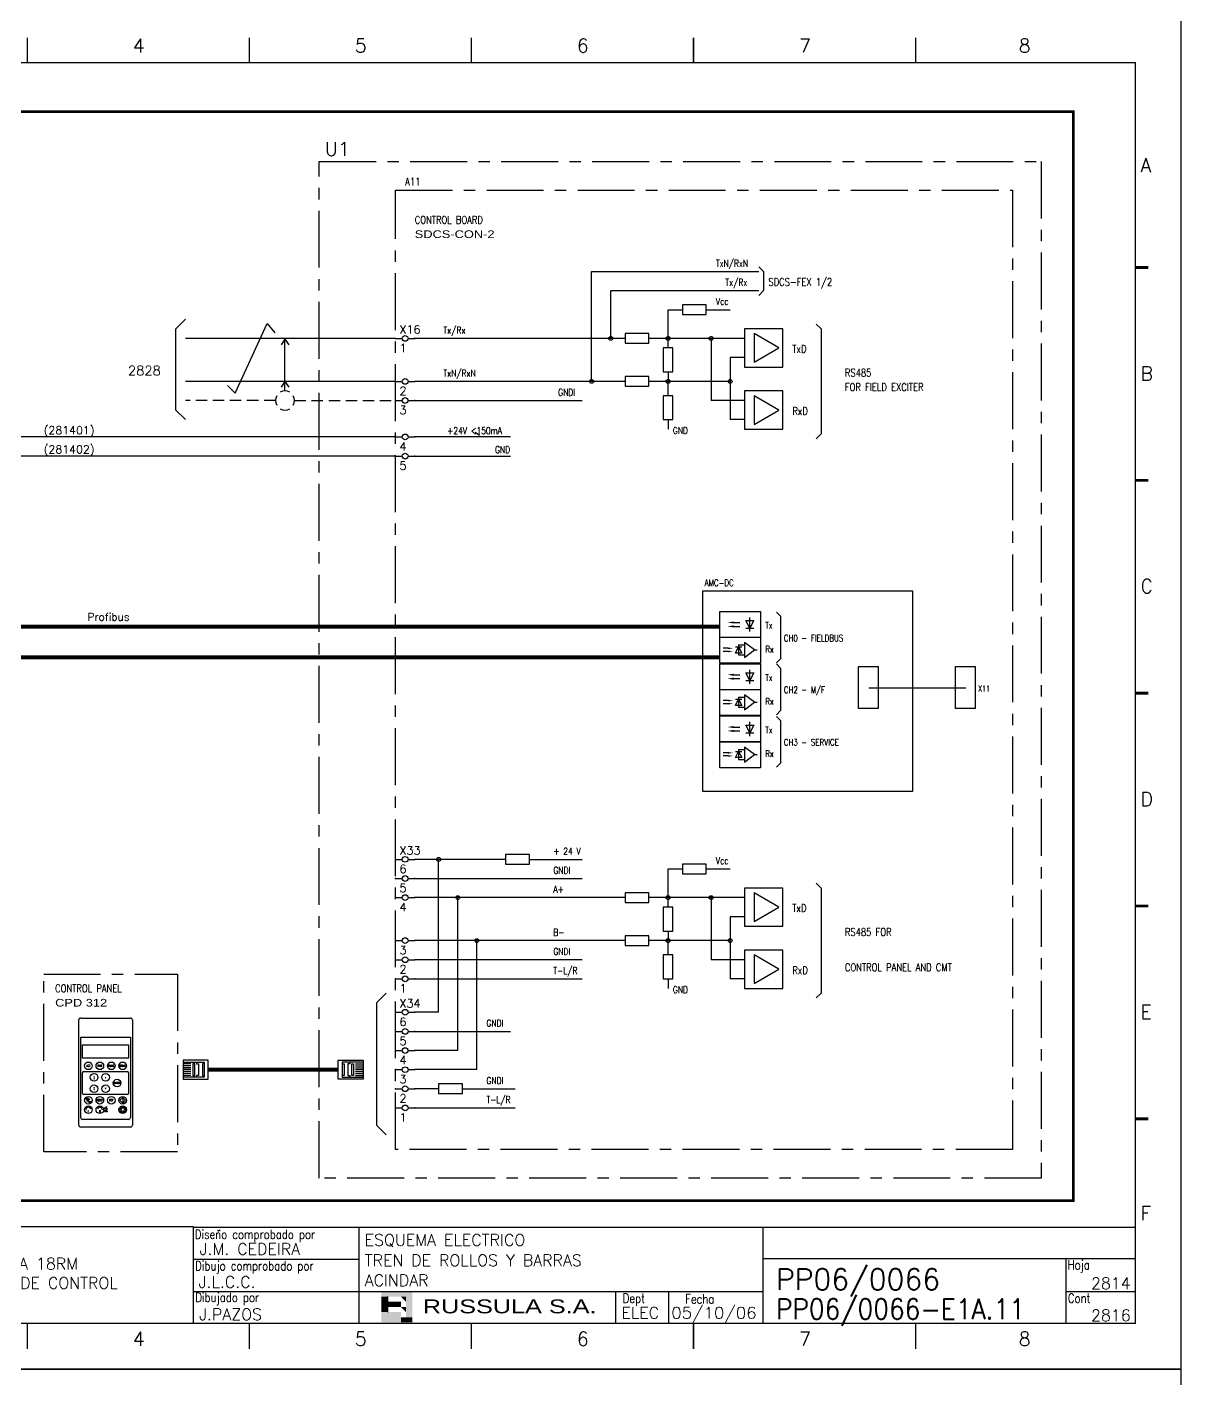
# Model space of a CAD drawing. Extents: x -4 to 416, y -4762 to 287.
# Drawn here: x 162.8 to 416.3, y -2091.4 to -1794.4 of the extents above; entities that cross this region are included whole.
import ezdxf
from ezdxf.enums import TextEntityAlignment as Align

# ---------------------------------------------------------------- set-up
doc = ezdxf.new("R2010")
doc.units = 0
doc.header["$LTSCALE"] = 10
doc.header["$MEASUREMENT"] = 0
for name, pattern in [('CENTER', [2, 1.25, -0.25, 0.25, -0.25]), ('DASHDOT', [1, 0.5, -0.25, 0, -0.25]), ('HIDDEN', [0.375, 0.25, -0.125])]:
    doc.linetypes.add(name, pattern=pattern)
doc.layers.get('0').update_dxf_attribs({"linetype": 'CONTINUOUS'})
for name, color, linetype in [('1', 7, 'CONTINUOUS'), ('10', 5, 'CONTINUOUS'), ('102', 7, 'CONTINUOUS'), ('2', 7, 'CONTINUOUS'), ('25', 3, 'CONTINUOUS'), ('25PK', 4, 'CENTER'), ('35', 2, 'CONTINUOUS'), ('8', 1, 'CONTINUOUS'), ('9', 6, 'CONTINUOUS'), ('DIBUJO', 7, 'CONTINUOUS'), ('NODE', 7, 'CONTINUOUS')]:
    doc.layers.add(name, color=color, linetype=linetype)
doc.styles.add('ABBSTYLE', font='ROMANS.SHX', dxfattribs={"width": 0.8})
doc.styles.add('HELV', font='HELVBLD.SHX', dxfattribs={"width": 1.2})
doc.styles.add('HELVETICA', font='HELV.SHX')
doc.styles.add('LABEL', font='SIMPLEX', dxfattribs={"width": 0.8, "height": 4})
doc.styles.add('ROMANS', font='romans')
doc.styles.get("Standard").update_dxf_attribs({"font": 'simplex'})

# ---------------------------------------------------------------- blocks, each defined once
blk = doc.blocks.new('ACAD0257')
at = {"layer": '2'}
for p, q in [((215, 132), (215, 159.5)), ((215.5, 160), (228.5, 160)), ((229, 159.5), (229, 132)), ((215.5, 155), (228.5, 155)), ((215.5, 134), (215.5, 155)), ((216, 153), (228, 153)), ((216, 149.5), (216, 153)), ((228, 153), (228, 149.5)), ((228.5, 155), (228.5, 134)), ((228, 149.5), (216, 149.5)), ((216, 140.3), (216, 145.7)), ((216.3, 146), (227.7, 146)), ((228, 145.7), (228, 140.3)), ((227.7, 140), (216.3, 140)), ((217.8481351728414, 138.7939270103938), (216.9934306319097, 138.1294219295075)), ((226.5, 139.25), (225.75, 138.5)), ((225.75, 138.5), (226.5, 137.75)), ((227.25, 138.5), (226.5, 139.25)), ((226.5, 139), (226.5, 138)), ((226.5, 137.75), (227.25, 138.5)), ((225.8796362901317, 136.4071345249903), (226.5, 135.25)), ((227.1142087806116, 136.4071345249903), (225.8796362901317, 136.4071345249903)), ((226.5, 135.25), (227.1142087806116, 136.4071345249903)), ((228.5, 131.5), (215.5, 131.5)), ((228, 133.5), (216, 133.5))]:
    blk.add_line(p, q, dxfattribs=at)
for centre, radius in [((217.5, 147.5), 1), ((219, 144.5), 1), ((220.5, 147.5), 1), ((222, 144.5), 1), ((223.5, 147.5), 1), ((226.5, 147.5), 1), ((219, 141.5), 1), ((222, 141.5), 1), ((225, 143), 1), ((217.5, 138.5), 1), ((220.5, 138.5), 1), ((223.5, 138.5), 1), ((226.5, 138.5), 1), ((217.5, 136), 1), ((220.5, 136), 1), ((226.5, 136), 1), ((226.5, 136), 0.75)]:
    blk.add_circle(centre, radius, dxfattribs=at)
for centre, radius, start, end in [((215.5, 159.5), 0.5, 90, 180), ((228.5, 159.5), 0.5, 0, 90), ((216.3, 145.7), 0.3, 90, 180), ((227.7, 145.7), 0.3, 0, 90), ((216.3, 140.3), 0.3, 180, 270), ((227.7, 140.3), 0.3, 270, 0), ((217.5, 136), 0.6637186160513493, 25.19740898008553, 188.5605633170787), ((220.5, 136), 0.6637186160513493, 351.4394366829213, 154.8025910199183), ((215.5, 132), 0.5, 180, 270), ((216, 134), 0.5, 180, 270), ((228, 134), 0.5, 270, 0), ((228.5, 132), 0.5, 270, 0)]:
    blk.add_arc(centre, radius, start, end, dxfattribs=at)
for points in [[(218.75, 144.5), (219.25, 144.5), (219, 145)], [(218.75, 144), (219.25, 144), (219, 144.5)], [(218.75, 142), (219.25, 142), (219, 141.5)], [(218.75, 141.5), (219.25, 141.5), (219, 141)], [(221.75, 144.25), (222.25, 144.25), (222, 144.75)], [(221.75, 141.75), (222.25, 141.75), (222, 141.25)], [(218.09995874996, 136.2829321967632), (217.7477515216906, 136.4922686849768), (217.8674194223316, 136.6798568098615), (217.8687793788416, 136.6798568098615)], [(219.90004125004, 136.2829321967632), (220.2522484783094, 136.4922686849768), (220.1325805776684, 136.6798568098615), (220.1312206211584, 136.6798568098615)]]:
    blk.add_solid(points, dxfattribs=at)
at = {"layer": '2', "style": 'ROMANS', "width": 0.8}
for s, p in [('ACT', (217.5, 147.5)), ('PAR', (220.5, 147.5)), ('FUNC', (223.5, 147.5)), ('DRIVE', (226.5, 147.5)), ('ENTER', (225, 143)), ('RESET', (220.5, 138.5)), ('REF', (223.5, 138.5))]:
    blk.add_text(s, height=0.5, dxfattribs=at).set_placement(p, align=Align.MIDDLE)
for s, height, p in [('LOC', 0.3200000000000001, (216.8072958660545, 138.7277477816382)), ('REM', 0.3200000000000001, (217.3727561871242, 137.9260033188665)), ('I', 0.5, (217.4004331881744, 135.3764735608475)), ('0', 0.5, (220.3308449754872, 135.3629128811035)), ('AC', 0.5, (221.7417849646071, 136.2715211537371)), ('DC', 0.5, (221.7553514407412, 135.4849644769771))]:
    blk.add_text(s, height=height, dxfattribs=at).set_placement(p)
blk = doc.blocks.new('NOD', base_point=(237.5, 170))
at = {"layer": 'NODE'}
blk.add_point((237.5, 170), dxfattribs=at)
blk = doc.blocks.new('$$PLL21C')
for p, q in [((-2.5, 0), (-0.75, 0)), ((0.75, 0), (2.5, 0))]:
    blk.add_line(p, q)
at = {"layer": '2'}
blk.add_circle((0, 0), 0.75, dxfattribs=at)
for p in [(-2.5, 0), (2.5, 0)]:
    blk.add_blockref('NOD', p, dxfattribs=at)
at = {"layer": '8'}
blk.add_attdef('*A', (-1.5, -3.574999999999989), '', height=2.15, dxfattribs=at)
at = {"layer": '9'}
blk.add_attdef('ID', (-1.5, 1.25), '', height=2.15, dxfattribs=at)
blk = doc.blocks.new('AMP')
at = {"layer": '35'}
for p, q in [((0, 5), (0, -5)), ((10, 5), (0, 5)), ((10, -5), (10, 5)), ((0, -5), (10, -5))]:
    blk.add_line(p, q, dxfattribs=at)
blk.add_lwpolyline([(7.5, -3.75), (7.5, 3.75), (1.00480947161671, 0)], close=True, dxfattribs=at)
blk = doc.blocks.new('$030107')
at = {"layer": '102'}
for centre, start, end in [((0, 0), 150.0000000000002, 209.9999999999999), ((0, 0), 60.00000000000018, 119.9999999999999), ((0, 0), 330.0000000000002, 29.99999999999989), ((0, -2.842170943040401e-14), 240.0000000000001, 299.9999999999998)]:
    blk.add_arc(centre, 2.500000000000008, start, end, dxfattribs=at)
blk = doc.blocks.new('newcajec')
at = {"layer": '1'}
for p, q in [((179.4, 20.84999999999999), (0.1303441721052074, 20.84999999999999)), ((7, 20.84999999999999), (7, 0)), ((71, 20.84999999999999), (71, 0)), ((84, 20.84999999999999), (84, 0.08964143426294768)), ((99, 20.84999999999999), (99, 0)), ((215.2, 20.79999999999999), (215.2, 0)), ((184.6434108527132, 20.17582254554676), (184.806079472624, 20.01315011347727)), ((184.806079472624, 20.01315011347727), (185.1814685954953, 20.25090212957883)), ((10.6, 16.64), (0, 16.64)), ((10.6, 16.64), (99.00000000000001, 16.64)), ((10.6, 12.48), (0, 12.48)), ((10.6, 12.48), (99.00000000000001, 12.48)), ((179.4, 13.86666666), (215.2, 13.86666666)), ((368, 14.06084184883153), (368, 0)), ((10.6, 8.32), (0, 8.32)), ((10.6, 8.32), (99.00000000000001, 8.32)), ((179.4, 6.93333333), (267.6330803594942, 6.93333333)), ((267.6330803594942, 6.93333333), (302.5, 6.93333333)), ((270.6330803594942, 6.908826233307309), (270.6330803594942, 0)), ((282.0665401797471, 6.93333333), (282.0665401797471, 0)), ((368, 6.93333333), (383, 6.93333333)), ((10.6, 4.16), (0, 4.16)), ((10.6, 4.16), (99.00000000000001, 4.16))]:
    blk.add_line(p, q, dxfattribs=at)
for points in [[(47.50000000000003, 272.5, 0.3, 0.3, 0), (47.50000000000003, 277.9125820568927, 0.3, 0.3, 0)], [(95.50000000000003, 272.5, 0.3, 0.3, 0), (95.50000000000003, 277.9125820568927, 0.3, 0.3, 0)], [(143.5000000000001, 272.5, 0.3, 0.3, 0), (143.5000000000001, 277.9125820568927, 0.3, 0.3, 0)], [(191.5000000000001, 272.5, 0.3, 0.3, 0), (191.5000000000001, 277.9125820568927, 0.3, 0.3, 0)], [(239.5000000000001, 272.5, 0.3, 0.3, 0), (239.5000000000001, 277.9125820568927, 0.3, 0.3, 0)], [(287.5000000000001, 272.5, 0.3, 0.3, 0), (287.5000000000001, 277.9125820568927, 0.3, 0.3, 0)], [(335.5000000000001, 272.5, 0.3, 0.3, 0), (335.5000000000001, 277.9125820568927, 0.3, 0.3, 0)], [(-2.989059080962793, 228.2254404700672, 0.6, 0.6, 0), (-0.1817779831361044, 228.2254404700672, 0.6, 0.6, 0)], [(383.0109409190372, 228.2254404700672, 0.6, 0.6, 0), (385.8182220168639, 228.2254404700672, 0.6, 0.6, 0)], [(-2.989059080962793, 182.2254404700672, 0.6, 0.6, 0), (-0.1817779831361044, 182.2254404700672, 0.6, 0.6, 0)], [(383.0109409190372, 182.2254404700672, 0.6, 0.6, 0), (385.8182220168639, 182.2254404700672, 0.6, 0.6, 0)], [(-2.989059080962793, 136.2254404700672, 0.6, 0.6, 0), (-0.1817779831361044, 136.2254404700672, 0.6, 0.6, 0)], [(383.0109409190372, 136.2254404700672, 0.6, 0.6, 0), (385.8182220168639, 136.2254404700672, 0.6, 0.6, 0)], [(-2.989059080962793, 90.2254404700672, 0.6, 0.6, 0), (-0.1817779831361044, 90.2254404700672, 0.6, 0.6, 0)], [(383.0109409190372, 90.2254404700672, 0.6, 0.6, 0), (385.8182220168639, 90.2254404700672, 0.6, 0.6, 0)], [(-2.989059080962793, 44.22544047006719, 0.6, 0.6, 0), (-0.1817779831361044, 44.22544047006719, 0.6, 0.6, 0)], [(383.0109409190372, 44.22544047006719, 0.6, 0.6, 0), (385.8182220168639, 44.22544047006719, 0.6, 0.6, 0)], [(383, 20.79999999999999, 0.3, 0.3, 0), (179.4, 20.79999999999999, 0.3, 0.3, 0), (179.4, 0, 0.3, 0.3, 0)], [(302.5, 20.79999999999999, 0.3, 0.3, 0), (302.5, 0, 0.3, 0.3, 0)], [(302.5, 14, 0.3, 0.3, 0), (383, 14, 0.3, 0.3, 0)], [(47.50000000000004, -5.50000000000002, 0.3, 0.3, 0), (47.50000000000004, -0.08741794310727435, 0.3, 0.3, 0)], [(95.50000000000003, -5.50000000000002, 0.3, 0.3, 0), (95.50000000000003, -0.08741794310727435, 0.3, 0.3, 0)], [(143.5000000000001, -5.50000000000002, 0.3, 0.3, 0), (143.5000000000001, -0.08741794310727435, 0.3, 0.3, 0)], [(191.5000000000001, -5.50000000000002, 0.3, 0.3, 0), (191.5000000000001, -0.08741794310727435, 0.3, 0.3, 0)], [(239.5000000000001, -5.50000000000002, 0.3, 0.3, 0), (239.5000000000001, -0.08741794310727435, 0.3, 0.3, 0)], [(287.5000000000001, -5.50000000000002, 0.3, 0.3, 0), (287.5000000000001, -0.08741794310727435, 0.3, 0.3, 0)], [(335.5000000000001, -5.50000000000002, 0.3, 0.3, 0), (335.5000000000001, -0.08741794310727435, 0.3, 0.3, 0)]]:
    blk.add_lwpolyline(points, format="xyseb", dxfattribs=at)
at = {"layer": '1', "const_width": 0.3}
blk.add_lwpolyline([(0, 0), (0, 272.5), (383, 272.5), (383, 0)], close=True, dxfattribs=at)
at = {"layer": '2', "color": 14}
for p, q in [((221.418090625, 4.694274193107214), (221.418090625, 5.808488255607214)), ((221.418090625, 2.465846068107213), (221.418090625, 3.580060130607212))]:
    blk.add_line(p, q, dxfattribs=at)
for points in [[(220.05064609375, 5.808488255607214), (220.05064609375, 6.922702318107211), (226.73593046875, 5.808488255607214), (226.73593046875, 6.922702318107211)], [(221.418090625, 2.465846068107213), (220.05064609375, 2.465846068107213), (221.418090625, 5.808488255607214), (220.05064609375, 5.808488255607214)], [(221.418090625, 4.694274193107214), (224.254271875, 4.694274193107214), (221.418090625, 3.580060130607212), (224.254271875, 3.580060130607212)], [(224.254271875, 5.808488255607214), (225.3684859375, 5.808488255607214), (225.3684859375, 4.694274193107214)], [(224.254271875, 3.580060130607212), (225.3684859375, 3.580060130607212), (225.3684859375, 2.465846068107213)], [(225.3684859375, 5.808488255607214), (226.73593046875, 5.808488255607214), (225.3684859375, 1.351632005607213), (226.73593046875, 1.351632005607213)], [(224.254271875, 0.2374179431072125), (224.254271875, 2.465846068107213), (220.05064609375, 0.2374179431072125), (220.05064609375, 2.465846068107213)], [(226.73593046875, 1.351632005607213), (226.73593046875, 0.2374179431072125), (224.254271875, 1.351632005607213), (224.254271875, 0.2374179431072125)]]:
    blk.add_solid(points, dxfattribs=at)
at = {"layer": '1', "style": 'ROMANS'}
for s, p in [('1', (22.29321663019694, 274.6822757111598)), ('2', (70.29321663019694, 274.6822757111598)), ('3', (118.2932166301969, 274.6822757111598)), ('4', (166.2932166301969, 274.6822757111598)), ('5', (214.2932166301969, 274.6822757111598)), ('6', (262.293216630197, 274.6822757111598)), ('7', (310.293216630197, 274.6822757111598)), ('8', (357.793216630197, 274.6822757111598)), ('A', (-4.369531937893967, 248.8361050328228)), ('A', (384.130468062106, 248.8361050328228)), ('B', (-4.369531937893967, 203.8361050328228)), ('B', (384.130468062106, 203.8361050328228)), ('C', (-4.369531937893967, 157.8361050328228)), ('C', (384.130468062106, 157.8361050328228)), ('D', (-4.369531937893967, 111.8361050328228)), ('D', (384.130468062106, 111.8361050328228)), ('E', (-4.369531937893967, 65.8361050328228)), ('E', (384.130468062106, 65.8361050328228)), ('F', (-4.369531937893967, 22.33610503282279)), ('F', (384.130468062106, 22.33610503282279)), ('1', (22.29321663019694, -4.817724288840244)), ('2', (70.29321663019694, -4.817724288840244)), ('3', (118.2932166301969, -4.817724288840244)), ('4', (166.2932166301969, -4.817724288840244)), ('5', (214.2932166301969, -4.817724288840244)), ('6', (262.293216630197, -4.817724288840244)), ('7', (310.293216630197, -4.817724288840244)), ('8', (357.793216630197, -4.817724288840244))]:
    blk.add_text(s, height=3, dxfattribs=at).set_placement(p)
at = {"layer": '1', "style": 'LABEL', "width": 0.8}
for s, p in [('Diseno comprobado por', (179.7314614292997, 18.27223571085374)), ('Dibujo comprobado por', (179.8050291925395, 11.4678814488418)), ('Hoja', (368.3783582875667, 11.66394739740196)), ('Dibujado por', (179.8266890074166, 4.640500723763907)), ('Fecha', (285.7145387337263, 4.296982269486556)), ('Cont', (368.4287365512884, 4.459855685207977)), ('No', (2.226666121281127, 1.047317943107212)), ('Revision', (7.999999999999986, 1.047317943107211))]:
    blk.add_text(s, height=2, dxfattribs=at).set_placement(p)
for s, p in [('Dept', (274.6061509242405, 4.441269529660175)), ('Elaborado', (77.5, 1.047317943107211)), ('Fecha', (91.5, 1.047317943107211))]:
    blk.add_text(s, height=2, dxfattribs=at).set_placement(p, align=Align.CENTER)
at = {"layer": '10', "style": 'ROMANS'}
for tag, p in [('REV41', (3.5, 18.74499999999998)), ('REV43', (77.69972273858866, 18.74499999999998)), ('REV31', (3.5, 14.58499999999999)), ('REV33', (77.69972273858866, 14.58499999999999)), ('REV21', (3.5, 10.42499999999999)), ('REV23', (77.69972273858866, 10.42499999999999)), ('REV11', (3.5, 6.265000000000002)), ('REV13', (77.69972273858866, 6.265000000000002))]:
    blk.add_attdef(tag, text='', height=2.5, dxfattribs=at).set_placement(p, align=Align.MIDDLE)
for tag, p, height in [('REV42', (7.999999999999986, 17.49499999999998), 2.5), ('SHEETNAME1', (100.5, 15.82514432423481), 2.5), ('DOCUMENTTYPE', (216.431556680333, 16.80300784715599), 2.5), ('NOTA', (305.324267012746, 15.80181941457773), 3), ('REV32', (7.999999999999986, 13.33499999999999), 2.5), ('DESIGNCHECK', (180.7368689439597, 14.83229733012664), 2.5), ('OBJECT', (216.431556680333, 12.40274635088354), 2.5), ('SHEETNAME2', (100.5, 11.66514432423481), 2.5), ('ORDER', (305.324267012746, 7.301819414577723), 4.5), ('REV22', (7.999999999999986, 9.174999999999999), 2.5), ('SHEETNAME3', (100.5, 7.505144324234807), 2.5), ('DRAWINGCHECK', (180.5313437479052, 7.714149530439984), 2.5), ('CUSTOMER', (216.431556680333, 8.084891464683468), 2.5), ('REV12', (7.999999999999986, 5.015000000000002), 2.5), ('SHEETNAME4', (100.5, 3.345144324234811), 2.5), ('USER', (180.634361454448, 0.7089454855303376), 2.5), ('DEPARTMENT', (271.9308878022507, 1.045088830057653), 2.5), ('DOCUMENT_ID', (305.324267012746, 0.9341589120460885), 4.4)]:
    blk.add_attdef(tag, p, '', height=height, dxfattribs=at)
for tag, width, p, p2 in [('REV44', 1.221199022953692, (84.52509332113708, 17.49499999999998), (98.48165358346499, 17.49499999999998)), ('REV34', 1.221199022953692, (84.52509332113708, 13.33499999999998), (98.48165358346499, 13.33499999999998)), ('REV24', 1.221199022953692, (84.52509332113708, 9.174999999999988), (98.48165358346499, 9.174999999999988)), ('REV14', 1.221199022953692, (84.52509332113708, 5.014999999999999), (98.48165358346499, 5.014999999999999)), ('CREATED2', 7.039914616041486, (282.7069601254168, 1.045088830057653), (301.1448317388588, 1.045088830057653))]:
    blk.add_attdef(tag, text='', height=2.5, dxfattribs=dict(at, width=width)).set_placement(p, p2, align=Align.FIT)
for tag, p in [('SHEET', (382, 7.433333330000005)), ('NEXTSHEET', (382, 0.5000000000000018))]:
    blk.add_attdef(tag, text='', height=2.5, dxfattribs=at).set_placement(p, align=Align.RIGHT)
at = {"layer": 'DIBUJO', "color": 14, "style": 'HELVETICA', "width": 1.3}
blk.add_text('RUSSULA S.A.', height=3, dxfattribs=at).set_placement((229, 2.191446348186597))

msp = doc.modelspace()

# ---------------------------------------------------------------- linework, layer by layer
for p, q in [((243.5828375529359, -1884.459916159965), (146.5704691770215, -1884.459916159965)), ((243.5828375529359, -1888.659916159964), (146.5704691770215, -1888.659916159964)), ((347.7170047289647, -1939.556478796551), (369.0732033017836, -1939.556478796551))]:
    msp.add_line(p, q)
for points in [[(311.2768981737301, -1918.293056451937), (357.3625406450043, -1918.293056451937), (357.3625406450043, -1962.344143799917), (311.2768981737301, -1962.344143799917)], [(345.5087078036875, -1934.874392826688), (349.8335118042188, -1934.874392826688), (349.8335118042188, -1944.137911284071), (345.5087078036875, -1944.137911284071)], [(366.8238127564217, -1934.874392826688), (371.1486167569529, -1934.874392826688), (371.1486167569529, -1944.137911284071), (366.8238127564217, -1944.137911284071)]]:
    msp.add_lwpolyline(points, close=True)
for points in [[(308.702202244183, -1926.153997271723, 0.8399999999999846, 0.8399999999999846, 0), (156.5114508203633, -1926.153997271723, 0.8399999999999846, 0.8399999999999846, 0)], [(315.0022022441829, -1926.153997271723, 0.8399999999999846, 0.8399999999999846, 0), (308.702202244183, -1926.153997271723, 0.8399999999999846, 0.8399999999999846, 0)], [(308.702202244183, -1932.873997271722, 0.8399999999999846, 0.8399999999999846, 0), (156.5114508203633, -1932.873997271722, 0.8399999999999846, 0.8399999999999846, 0)], [(315.0022022441829, -1932.873997271722, 0.8399999999999846, 0.8399999999999846, 0), (308.702202244183, -1932.873997271722, 0.8399999999999846, 0.8399999999999846, 0)]]:
    msp.add_lwpolyline(points, format="xyseb")
at = {"layer": '2', "color": 7}
for p, q in [((195.4928375529367, -1860.708067822882), (197.5928375529367, -1858.608067822881)), ((195.4928375529367, -1860.708067822882), (197.5928375529367, -1858.608067822881)), ((195.4928375529367, -1878.558065897925), (195.4928375529367, -1860.708067822882)), ((208.5178232471358, -1874.867647425422), (215.5682417196395, -1859.513368702009)), ((215.5682417196395, -1859.513368702009), (217.2482417196395, -1861.613368702009)), ((243.7928375529359, -1862.808067822881), (197.5928375529367, -1862.808067822881)), ((219.4821370140433, -1862.9651346589), (218.6421370140433, -1864.2251346589)), ((219.4821370140433, -1874.358065897926), (219.4821370140433, -1862.9651346589)), ((219.4821370140433, -1862.9651346589), (220.3221370140433, -1864.2251346589)), ((243.7928375529359, -1872.258065897925), (197.5928375529367, -1872.258065897925)), ((206.8378232471356, -1873.187647425422), (208.5178232471356, -1874.867647425422)), ((219.4821370140433, -1872.258065897925), (218.6421370140433, -1873.518065897925)), ((219.4821370140433, -1872.258065897925), (220.3221370140433, -1873.518065897925)), ((197.5928375529367, -1880.658065897926), (195.4928375529367, -1878.558065897925)), ((261.2505710244932, -1883.426488852387), (262.206710026697, -1884.091365142761)), ((315.0022022441829, -1922.793997271723), (323.9272022441827, -1922.793997271723)), ((315.0022022441829, -1928.505997271723), (315.0022022441829, -1922.793997271723)), ((323.9272022441827, -1922.793997271723), (323.9272022441827, -1928.505997271723)), ((315.0022022441829, -1934.178776530343), (315.0022022441829, -1928.466776530343)), ((315.0022022441829, -1928.466776530343), (323.9272022441827, -1928.466776530343)), ((323.9272022441827, -1928.505997271723), (315.0022022441829, -1928.505997271723)), ((323.9272022441827, -1928.466776530343), (323.9272022441827, -1934.178776530343)), ((323.9272022441827, -1934.178776530343), (315.0022022441829, -1934.178776530343)), ((315.0022022441829, -1934.278861433043), (323.9272022441827, -1934.278861433043)), ((315.0022022441829, -1939.990861433044), (315.0022022441829, -1934.278861433043)), ((323.9272022441827, -1934.278861433043), (323.9272022441827, -1939.990861433044)), ((315.0022022441829, -1945.663640691663), (315.0022022441829, -1939.951640691663)), ((315.0022022441829, -1939.951640691663), (323.9272022441827, -1939.951640691663)), ((323.9272022441827, -1939.990861433044), (315.0022022441829, -1939.990861433044)), ((323.9272022441827, -1939.951640691663), (323.9272022441827, -1945.663640691663)), ((323.9272022441827, -1945.663640691663), (315.0022022441829, -1945.663640691663)), ((315.0022022441829, -1951.475725594363), (315.0022022441829, -1945.763725594363)), ((315.0022022441829, -1945.763725594363), (323.9272022441827, -1945.763725594363)), ((323.9272022441827, -1945.763725594363), (323.9272022441827, -1951.475725594363)), ((315.0022022441829, -1951.436504852984), (323.9272022441827, -1951.436504852984)), ((315.0022022441829, -1957.148504852983), (315.0022022441829, -1951.436504852984)), ((323.9272022441827, -1951.475725594363), (315.0022022441829, -1951.475725594363)), ((323.9272022441827, -1951.436504852984), (323.9272022441827, -1957.148504852983)), ((323.9272022441827, -1957.148504852983), (315.0022022441829, -1957.148504852983)), ((241.6928375529359, -2006.660001375727), (239.5928375529359, -2008.760001375728)), ((239.5928375529359, -2008.760001375728), (239.5928375529359, -2035.66248381206)), ((202.5872807896756, -2021.360001375727), (197.1272807896757, -2021.360001375727)), ((197.1272807896757, -2021.360001375727), (197.1272807896757, -2025.560001375727)), ((197.1272807896757, -2021.780001375727), (201.7472807896756, -2021.780001375727)), ((198.8072807896757, -2022.200001375727), (197.1272807896757, -2022.200001375727)), ((199.2272807896757, -2022.200001375727), (199.2272807896757, -2024.720001375727)), ((199.6472807896756, -2022.200001375727), (199.2272807896757, -2022.200001375727)), ((199.6472807896756, -2024.720001375727), (199.6472807896756, -2022.200001375727)), ((200.0672807896757, -2021.780001375727), (200.0672807896757, -2022.200001375727)), ((200.0672807896757, -2022.200001375727), (200.4872807896757, -2022.200001375727)), ((200.4872807896757, -2022.200001375727), (200.4872807896757, -2024.720001375727)), ((201.3272807896756, -2022.200001375727), (201.3272807896756, -2024.720001375727)), ((201.7472807896756, -2022.200001375727), (201.3272807896756, -2022.200001375727)), ((201.7472807896756, -2021.780001375727), (201.7472807896756, -2025.140001375727)), ((202.5872807896756, -2025.560001375727), (202.5872807896756, -2021.360001375727)), ((231.1928375529361, -2025.560001375727), (231.1928375529361, -2021.360001375727)), ((231.1928375529361, -2021.360001375727), (236.652837552936, -2021.360001375727)), ((232.0328375529361, -2021.780001375727), (232.0328375529361, -2025.140001375727)), ((236.652837552936, -2021.780001375727), (232.0328375529361, -2021.780001375727)), ((232.0328375529361, -2022.200001375727), (232.4528375529361, -2022.200001375727)), ((232.4528375529361, -2022.200001375727), (232.4528375529361, -2024.720001375727)), ((233.292837552936, -2022.200001375727), (233.292837552936, -2024.720001375727)), ((233.712837552936, -2022.200001375727), (233.292837552936, -2022.200001375727)), ((233.712837552936, -2021.780001375727), (233.712837552936, -2022.200001375727)), ((234.132837552936, -2024.720001375727), (234.132837552936, -2022.200001375727)), ((234.132837552936, -2022.200001375727), (234.552837552936, -2022.200001375727)), ((234.552837552936, -2022.200001375727), (234.552837552936, -2024.720001375727)), ((234.972837552936, -2022.200001375727), (236.652837552936, -2022.200001375727)), ((236.652837552936, -2021.360001375727), (236.652837552936, -2025.560001375727)), ((198.8072807896757, -2022.620001375727), (197.1272807896757, -2022.620001375727)), ((198.8072807896757, -2023.040001375727), (197.1272807896757, -2023.040001375727)), ((198.8072807896757, -2023.460001375727), (197.1272807896757, -2023.460001375727)), ((198.8072807896757, -2023.880001375727), (197.1272807896757, -2023.880001375727)), ((198.8072807896757, -2024.300001375728), (197.1272807896757, -2024.300001375728)), ((198.8072807896757, -2024.720001375727), (197.1272807896757, -2024.720001375727)), ((201.7472807896756, -2025.140001375727), (197.1272807896757, -2025.140001375727)), ((199.2272807896757, -2024.720001375727), (199.6472807896756, -2024.720001375727)), ((200.0672807896757, -2024.720001375727), (200.0672807896757, -2025.140001375727)), ((200.4872807896757, -2024.720001375727), (200.0672807896757, -2024.720001375727)), ((201.3272807896756, -2024.720001375727), (201.7472807896756, -2024.720001375727)), ((202.5872807896756, -2023.460001375727), (231.1928375529361, -2023.460001375727)), ((232.4528375529361, -2024.720001375727), (232.0328375529361, -2024.720001375727)), ((232.0328375529361, -2025.140001375727), (236.652837552936, -2025.140001375727)), ((233.292837552936, -2024.720001375727), (233.712837552936, -2024.720001375727)), ((233.712837552936, -2024.720001375727), (233.712837552936, -2025.140001375727)), ((234.552837552936, -2024.720001375727), (234.132837552936, -2024.720001375727)), ((234.972837552936, -2022.620001375727), (236.652837552936, -2022.620001375727)), ((234.972837552936, -2023.040001375727), (236.652837552936, -2023.040001375727)), ((234.972837552936, -2023.460001375727), (236.652837552936, -2023.460001375727)), ((234.972837552936, -2023.880001375727), (236.652837552936, -2023.880001375727)), ((234.972837552936, -2024.300001375728), (236.652837552936, -2024.300001375728)), ((234.972837552936, -2024.720001375727), (236.652837552936, -2024.720001375727)), ((197.1272807896757, -2025.560001375727), (202.5872807896756, -2025.560001375727)), ((236.652837552936, -2025.560001375727), (231.1928375529361, -2025.560001375727)), ((239.5928375529359, -2035.66248381206), (241.6928375529359, -2037.76248381206))]:
    msp.add_line(p, q, dxfattribs=at)
at = {"layer": '2', "color": 7, "linetype": 'HIDDEN'}
for p, q in [((217.3821370140433, -1876.458065897926), (197.5928375529367, -1876.458065897926)), ((221.5821370140433, -1876.458065897926), (243.7928375529359, -1876.458065897926))]:
    msp.add_line(p, q, dxfattribs=at)
at = {"layer": '2', "color": 3, "linetype": 'DASHDOT', "const_width": 0.5879999999999892}
msp.add_lwpolyline([(101.3055078164872, -1812.967966202632), (392.6811622582767, -1812.967966202632), (392.6811622582767, -2052.220108267607), (101.3055078164872, -2052.220108267607), (101.3055078164872, -1812.967966202632)], dxfattribs=at)
at = {"layer": '2', "color": 7}
msp.add_lwpolyline([(202.5872807896756, -2023.460001375727, 0.8399999999999846, 0.8399999999999846, 0), (231.1928375529361, -2023.460001375727, 0.8399999999999846, 0.8399999999999846, 0)], format="xyseb", dxfattribs=at)
at = {"layer": '25'}
for p, q in [((324.6428375529344, -1848.108065897926), (323.5928375529344, -1847.058065897926)), ((324.6428375529344, -1848.108065897926), (324.6428375529344, -1852.308065897926)), ((324.6428375529344, -1852.308065897926), (323.5928375529344, -1853.358065897926)), ((337.2428375529342, -1860.708065897926), (336.1928375529342, -1859.658065897926)), ((337.2428375529342, -1860.708065897926), (337.2428375529342, -1883.808065897925)), ((337.2428375529342, -1883.808065897925), (336.1928375529342, -1884.858065897926)), ((328.3612529655767, -1923.849394505145), (327.4687529655768, -1922.956894505145)), ((328.3612529655767, -1923.849394505145), (328.3612529655767, -1933.213889240027)), ((328.3612529655767, -1933.213889240027), (327.4687529655768, -1934.106389240027)), ((328.3612529655767, -1935.222061121886), (327.4687529655768, -1934.329561121886)), ((328.3612529655767, -1935.222061121886), (328.3612529655767, -1944.586555856768)), ((328.3612529655767, -1944.586555856768), (327.4687529655768, -1945.479055856768)), ((328.3612529655767, -1946.738684905613), (327.4687529655768, -1945.846184905613)), ((328.3612529655767, -1946.738684905613), (328.3612529655767, -1956.103179640495)), ((328.3612529655767, -1956.103179640495), (327.4687529655768, -1956.995679640495)), ((337.2428375529342, -1983.560001375728), (336.1928375529342, -1982.510001375728)), ((337.2428375529342, -1983.560001375728), (337.2428375529342, -2006.660001375727)), ((337.2428375529342, -2006.660001375727), (336.1928375529342, -2007.710001375727))]:
    msp.add_line(p, q, dxfattribs=at)
at = {"layer": '25PK'}
for p, q in [((226.9928375529362, -2047.270830837837), (226.9928375529362, -1823.958065897927)), ((226.9928375529362, -1823.958065897927), (385.6361706955424, -1823.958065897927)), ((385.6361706955424, -1823.958065897927), (385.6361706955424, -2047.270830837837)), ((243.7928375529359, -2040.970830837837), (243.7928375529359, -1830.258065897926)), ((243.7928375529359, -1830.258065897926), (379.3361706955425, -1830.258065897926)), ((379.3361706955425, -1830.258065897926), (379.3361706955425, -2040.970830837837)), ((166.4672807896763, -2041.520001375727), (166.4672807896763, -2002.460001375727)), ((166.4672807896763, -2002.460001375727), (195.8672807896757, -2002.460001375727)), ((195.8672807896757, -2002.460001375727), (195.8672807896757, -2041.520001375727)), ((195.8672807896757, -2041.520001375727), (166.4672807896763, -2041.520001375727)), ((379.3361706955425, -2040.970830837837), (243.7928375529359, -2040.970830837837)), ((385.6361706955424, -2047.270830837837), (226.9928375529362, -2047.270830837837))]:
    msp.add_line(p, q, dxfattribs=at)
at = {"layer": '35'}
for p, q in [((286.8428375529351, -1872.258065897925), (286.8428375529351, -1848.108065897926)), ((286.8428375529351, -1848.108065897926), (323.5928375529344, -1848.108065897926)), ((291.042837552935, -1852.308065897926), (323.5928375529344, -1852.308065897926)), ((291.042837552935, -1862.808065897925), (291.042837552935, -1852.308065897926)), ((303.6428375529348, -1862.808065897925), (303.6428375529348, -1856.508065897926)), ((303.6428375529348, -1856.508065897926), (306.7928375529347, -1856.508065897926)), ((312.0428375529347, -1856.508065897926), (317.2928375529345, -1856.508065897926)), ((294.192837552935, -1862.808065897925), (247.8143013230344, -1862.808065897925)), ((320.3834142858761, -1862.808065897925), (299.4428375529349, -1862.808065897925)), ((303.6428375529348, -1864.908065897926), (303.6428375529348, -1862.808065897925)), ((313.0928375529346, -1862.808065897925), (313.0928375529346, -1876.458065897926)), ((317.2928375529345, -1867.008065897926), (317.2928375529345, -1880.658065897926)), ((320.3834142858761, -1867.008065897926), (317.2928375529345, -1867.008065897926)), ((303.6428375529348, -1870.158065897926), (303.6428375529348, -1872.258065897925)), ((294.192837552935, -1872.258065897925), (247.9928375529358, -1872.258065897925)), ((317.2334142858762, -1872.258065897925), (299.4428375529349, -1872.258065897925)), ((303.6428375529348, -1875.408065897926), (303.6428375529348, -1872.258065897925)), ((243.5828375529359, -1876.458065897926), (243.7928375529359, -1876.458065897926)), ((247.9928375529358, -1876.458065897926), (284.7428375529352, -1876.458065897926)), ((320.3834142858761, -1876.458065897926), (313.0928375529346, -1876.458065897926)), ((303.6428375529348, -1880.658065897926), (303.6428375529348, -1882.758065897925)), ((320.3834142858761, -1880.658065897926), (317.2928375529345, -1880.658065897926)), ((243.7928375529359, -1884.459916159965), (243.5828375529359, -1884.459916159965)), ((268.9928375529354, -1884.459916159965), (247.9928375529358, -1884.459916159965)), ((243.5828375529359, -1888.659916159964), (243.7928375529359, -1888.659916159964)), ((247.9928375529358, -1888.659916159964), (268.9928375529354, -1888.659916159964)), ((321.6067022441827, -1927.192237271723), (321.6067022441827, -1924.107757271722)), ((318.0509822441828, -1925.221597271722), (319.4218622441828, -1925.221597271722)), ((318.0509822441828, -1926.078397271723), (319.4218622441828, -1926.078397271723)), ((321.6067022441827, -1926.506797271723), (320.7499022441827, -1924.793197271723)), ((320.7499022441827, -1924.793197271723), (322.4635022441828, -1924.793197271723)), ((320.7499022441827, -1926.506797271723), (322.4635022441828, -1926.506797271723)), ((322.4635022441828, -1924.793197271723), (321.6067022441827, -1926.506797271723)), ((319.1434022441828, -1930.166096530343), (319.1434022441828, -1932.359504530343)), ((319.1434022441828, -1930.166096530343), (320.4470750686184, -1930.166096530343)), ((322.6404830686182, -1931.262800530343), (320.4470750686184, -1929.617744530343)), ((320.4470750686184, -1929.617744530343), (320.4470750686184, -1932.907856530344)), ((316.8361090194725, -1930.894376530343), (315.7394050194724, -1930.894376530343)), ((316.8361090194725, -1931.579816530343), (315.7394050194724, -1931.579816530343)), ((318.4579622441828, -1931.948240530344), (319.1434022441828, -1930.577360530343)), ((318.4579622441828, -1930.577360530343), (319.8288422441829, -1930.577360530343)), ((319.8288422441829, -1931.948240530344), (318.4579622441828, -1931.948240530344)), ((319.1434022441828, -1930.577360530343), (319.8288422441829, -1931.948240530344)), ((319.1434022441828, -1932.359504530343), (320.4470750686184, -1932.359504530343)), ((320.4470750686184, -1932.907856530344), (322.6404830686182, -1931.262800530343)), ((322.6404830686182, -1931.262800530343), (323.1888350686182, -1931.262800530343)), ((321.6067022441827, -1937.991661433043), (320.7499022441827, -1936.278061433043)), ((320.7499022441827, -1936.278061433043), (322.4635022441828, -1936.278061433043)), ((321.6067022441827, -1938.677101433043), (321.6067022441827, -1935.592621433043)), ((322.4635022441828, -1936.278061433043), (321.6067022441827, -1937.991661433043)), ((318.0509822441828, -1936.706461433043), (319.4218622441828, -1936.706461433043)), ((318.0509822441828, -1937.563261433043), (319.4218622441828, -1937.563261433043)), ((320.7499022441827, -1937.991661433043), (322.4635022441828, -1937.991661433043)), ((316.8361090194725, -1942.379240691664), (315.7394050194724, -1942.379240691664)), ((318.4579622441828, -1943.433104691663), (319.1434022441828, -1942.062224691663)), ((318.4579622441828, -1942.062224691663), (319.8288422441829, -1942.062224691663)), ((319.1434022441828, -1941.650960691664), (319.1434022441828, -1943.844368691663)), ((319.1434022441828, -1941.650960691664), (320.4470750686184, -1941.650960691664)), ((319.1434022441828, -1942.062224691663), (319.8288422441829, -1943.433104691663)), ((322.6404830686182, -1942.747664691663), (320.4470750686184, -1941.102608691664)), ((320.4470750686184, -1941.102608691664), (320.4470750686184, -1944.392720691663)), ((316.8361090194725, -1943.064680691663), (315.7394050194724, -1943.064680691663)), ((319.8288422441829, -1943.433104691663), (318.4579622441828, -1943.433104691663)), ((319.1434022441828, -1943.844368691663), (320.4470750686184, -1943.844368691663)), ((320.4470750686184, -1944.392720691663), (322.6404830686182, -1942.747664691663)), ((322.6404830686182, -1942.747664691663), (323.1888350686182, -1942.747664691663)), ((318.0509822441828, -1948.191325594363), (319.4218622441828, -1948.191325594363)), ((320.7499022441827, -1947.762925594363), (322.4635022441828, -1947.762925594363)), ((321.6067022441827, -1949.476525594363), (320.7499022441827, -1947.762925594363)), ((321.6067022441827, -1950.161965594363), (321.6067022441827, -1947.077485594363)), ((322.4635022441828, -1947.762925594363), (321.6067022441827, -1949.476525594363)), ((318.0509822441828, -1949.048125594363), (319.4218622441828, -1949.048125594363)), ((320.7499022441827, -1949.476525594363), (322.4635022441828, -1949.476525594363)), ((316.8361090194725, -1953.864104852983), (315.7394050194724, -1953.864104852983)), ((318.4579622441828, -1954.917968852983), (319.1434022441828, -1953.547088852984)), ((318.4579622441828, -1953.547088852984), (319.8288422441829, -1953.547088852984)), ((319.1434022441828, -1953.135824852983), (319.1434022441828, -1955.329232852984)), ((319.1434022441828, -1953.135824852983), (320.4470750686184, -1953.135824852983)), ((319.1434022441828, -1953.547088852984), (319.8288422441829, -1954.917968852983)), ((322.6404830686182, -1954.232528852983), (320.4470750686184, -1952.587472852984)), ((320.4470750686184, -1952.587472852984), (320.4470750686184, -1955.877584852983)), ((320.4470750686184, -1955.877584852983), (322.6404830686182, -1954.232528852983)), ((322.6404830686182, -1954.232528852983), (323.1888350686182, -1954.232528852983)), ((316.8361090194725, -1954.549544852983), (315.7394050194724, -1954.549544852983)), ((319.8288422441829, -1954.917968852983), (318.4579622441828, -1954.917968852983)), ((319.1434022441828, -1955.329232852984), (320.4470750686184, -1955.329232852984)), ((267.9428375529354, -1977.260001375728), (247.9928375529358, -1977.260001375728)), ((253.2428375529357, -2010.860001375727), (253.2428375529357, -1977.260001375728)), ((273.1928375529353, -1977.260001375728), (284.7428375529352, -1977.260001375728)), ((303.6428375529348, -1985.660001375728), (303.6428375529348, -1979.360001375728)), ((303.6428375529348, -1979.360001375728), (306.7928375529347, -1979.360001375728)), ((312.0428375529347, -1979.360001375728), (317.2928375529345, -1979.360001375728)), ((247.9928375529358, -1981.460001375728), (284.7428375529352, -1981.460001375728)), ((294.192837552935, -1985.660001375728), (247.9928375529358, -1985.660001375728)), ((257.4428375529356, -2019.260001375728), (257.4428375529356, -1985.660001375728)), ((320.3834142858761, -1985.660001375728), (299.4428375529349, -1985.660001375728)), ((303.6428375529348, -1987.760001375728), (303.6428375529348, -1985.660001375728)), ((313.0928375529346, -1985.660001375728), (313.0928375529346, -1999.310001375728)), ((317.2928375529345, -1989.860001375728), (317.2928375529345, -2003.510001375728)), ((320.3834142858761, -1989.860001375728), (317.2928375529345, -1989.860001375728)), ((294.192837552935, -1995.110001375728), (247.9928375529358, -1995.110001375728)), ((261.6428375529355, -2023.460001375727), (261.6428375529355, -1995.110001375728)), ((317.2334142858762, -1995.110001375728), (299.4428375529349, -1995.110001375728)), ((303.6428375529348, -1993.010001375728), (303.6428375529348, -1995.110001375728)), ((303.6428375529348, -1998.260001375728), (303.6428375529348, -1995.110001375728)), ((284.7428375529352, -1999.310001375728), (247.9928375529358, -1999.310001375728)), ((320.3834142858761, -1999.310001375728), (313.0928375529346, -1999.310001375728)), ((247.9928375529358, -2003.510001375728), (284.7428375529352, -2003.510001375728)), ((303.6428375529348, -2003.510001375728), (303.6428375529348, -2005.610001375728)), ((320.3834142858761, -2003.510001375728), (317.2928375529345, -2003.510001375728)), ((253.2428375529357, -2010.860001375727), (247.9928375529358, -2010.860001375727)), ((247.9928375529358, -2015.060001375728), (268.9928375529354, -2015.060001375728)), ((257.4428375529356, -2019.260001375728), (247.9928375529358, -2019.260001375728)), ((261.6428375529355, -2023.460001375727), (247.9928375529358, -2023.460001375727)), ((253.2428375529357, -2027.660001375727), (247.9928375529358, -2027.660001375727)), ((258.4928375529356, -2027.660001375727), (270.0428375529353, -2027.660001375727)), ((247.9928375529358, -2031.860001375727), (270.0428375529353, -2031.860001375727))]:
    msp.add_line(p, q, dxfattribs=at)
for points in [[(306.7928375529347, -1855.458065897926), (306.7928375529347, -1857.558065897926), (312.0428375529347, -1857.558065897926), (312.0428375529347, -1855.458065897926)], [(294.192837552935, -1861.758065897926), (294.192837552935, -1863.858065897926), (299.4428375529349, -1863.858065897926), (299.4428375529349, -1861.758065897926)], [(302.5928375529348, -1870.158065897926), (304.6928375529347, -1870.158065897926), (304.6928375529347, -1864.908065897926), (302.5928375529348, -1864.908065897926)], [(294.192837552935, -1871.208065897926), (294.192837552935, -1873.308065897925), (299.4428375529349, -1873.308065897925), (299.4428375529349, -1871.208065897926)], [(302.5928375529348, -1880.658065897926), (304.6928375529347, -1880.658065897926), (304.6928375529347, -1875.408065897926), (302.5928375529348, -1875.408065897926)], [(267.9428375529354, -1976.210001375728), (267.9428375529354, -1978.310001375728), (273.1928375529353, -1978.310001375728), (273.1928375529353, -1976.210001375728)], [(306.7928375529347, -1978.310001375728), (306.7928375529347, -1980.410001375728), (312.0428375529347, -1980.410001375728), (312.0428375529347, -1978.310001375728)], [(294.192837552935, -1984.610001375728), (294.192837552935, -1986.710001375727), (299.4428375529349, -1986.710001375727), (299.4428375529349, -1984.610001375728)], [(302.5928375529348, -1993.010001375728), (304.6928375529347, -1993.010001375728), (304.6928375529347, -1987.760001375728), (302.5928375529348, -1987.760001375728)], [(294.192837552935, -1994.060001375728), (294.192837552935, -1996.160001375727), (299.4428375529349, -1996.160001375727), (299.4428375529349, -1994.060001375728)], [(302.5928375529348, -2003.510001375728), (304.6928375529347, -2003.510001375728), (304.6928375529347, -1998.260001375728), (302.5928375529348, -1998.260001375728)], [(253.2428375529357, -2026.610001375727), (253.2428375529357, -2028.710001375727), (258.4928375529356, -2028.710001375727), (258.4928375529356, -2026.610001375727)]]:
    msp.add_lwpolyline(points, close=True, dxfattribs=at)
for centre in [(291.042837552935, -1862.808065897925), (303.6428375529348, -1862.808065897925), (313.0928375529346, -1862.808065897925), (286.8428375529351, -1872.258065897925), (303.6428375529348, -1872.258065897925), (317.2928375529345, -1872.258065897925), (253.2428375529357, -1977.260001375728), (257.4428375529356, -1985.660001375728), (303.6428375529348, -1985.660001375728), (313.0928375529346, -1985.660001375728), (261.6428375529355, -1995.110001375728), (303.6428375529348, -1995.110001375728), (317.2928375529345, -1995.110001375728)]:
    msp.add_circle(centre, 0.4199999999999923, dxfattribs=at)
for points in [[(318.0509822441828, -1925.450077271723), (318.0509822441828, -1924.993117271723), (316.6801022441828, -1925.221597271722)], [(318.0509822441828, -1926.306877271723), (318.0509822441828, -1925.849917271723), (316.6801022441828, -1926.078397271723)], [(316.8361090194725, -1931.077160530344), (316.8361090194725, -1930.711592530344), (317.9328130194726, -1930.894376530343)], [(316.8361090194725, -1931.762600530343), (316.8361090194725, -1931.397032530343), (317.9328130194726, -1931.579816530343)], [(318.0509822441828, -1936.934941433043), (318.0509822441828, -1936.477981433043), (316.6801022441828, -1936.706461433043)], [(318.0509822441828, -1937.791741433042), (318.0509822441828, -1937.334781433043), (316.6801022441828, -1937.563261433043)], [(316.8361090194725, -1942.562024691664), (316.8361090194725, -1942.196456691663), (317.9328130194726, -1942.379240691664)], [(316.8361090194725, -1943.247464691663), (316.8361090194725, -1942.881896691664), (317.9328130194726, -1943.064680691663)], [(318.0509822441828, -1948.419805594363), (318.0509822441828, -1947.962845594363), (316.6801022441828, -1948.191325594363)], [(318.0509822441828, -1949.276605594363), (318.0509822441828, -1948.819645594363), (316.6801022441828, -1949.048125594363)], [(316.8361090194725, -1954.046888852983), (316.8361090194725, -1953.681320852983), (317.9328130194726, -1953.864104852983)], [(316.8361090194725, -1954.732328852984), (316.8361090194725, -1954.366760852983), (317.9328130194726, -1954.549544852983)]]:
    msp.add_solid(points, dxfattribs=at)
at = {"layer": 'DIBUJO'}
for points in [[(-3.675229357798344, -1792.237417943108), (416.3247706422017, -1792.237417943108), (416.3247706422017, -2089.237417943108), (-3.675229357798344, -2089.237417943108), (-3.675229357798344, -1792.237417943108)], [(-3.675229357798344, -2089.237417943108), (416.3247706422017, -2089.237417943108), (416.3247706422017, -2386.237417943108), (-3.675229357798344, -2386.237417943108), (-3.675229357798344, -2089.237417943108)]]:
    msp.add_lwpolyline(points, dxfattribs=at)

# ---------------------------------------------------------------- block references
at = {"layer": '2', "color": 7}
ref = msp.add_blockref('newcajec', (17, -2079.218106034892), dxfattribs=dict(at, xscale=1.016442892079945, yscale=1.016442892079945, zscale=1.016442892079945))
ref.add_attrib('REV24', '28/05/07', dxfattribs={"layer": '10', "height": 2.541107230199954, "style": 'ROMANS', "width": 0.7281683615127688}).set_placement((102.9149303086668, -2069.892242500058), (117.1009767851961, -2069.892242500058), align=Align.FIT)
ref.add_attrib('SHEETNAME3', 'COMUNICACION TARJETA DE CONTROL', (119.1525106540383, -2071.589555432489), dxfattribs={"layer": '10', "height": 2.541107230199954, "style": 'ROMANS'})
ref.add_attrib('SHEETNAME2', 'CONVERTIDOR C.C. TIJERA 18RM', (119.1525106540383, -2067.361153001436), dxfattribs={"layer": '10', "height": 2.541107230199954, "style": 'ROMANS'})
ref.add_attrib('SHEETNAME1', '+TA111', (119.1525106540383, -2063.132750570384), dxfattribs={"layer": '10', "height": 2.541107230199954, "style": 'ROMANS'})
ref.add_attrib('USER', 'J.PAZOS', (200.60451276578, -2078.497503435252), dxfattribs={"layer": '10', "height": 2.541107230199954, "style": 'ROMANS'})
ref.add_attrib('DRAWINGCHECK', 'J.L.C.C.', (200.499801150206, -2071.377113576234), dxfattribs={"layer": '10', "height": 2.541107230199954, "style": 'ROMANS'})
ref.add_attrib('DESIGNCHECK', 'J.M. CEDEIRA', (200.708705774879, -2064.141922840467), dxfattribs={"layer": '10', "height": 2.541107230199954, "style": 'ROMANS'})
ref.add_attrib('REV22', 'C.C.R.', (25.13154313663979, -2069.892242500058), dxfattribs={"layer": '10', "height": 2.541107230199954, "style": 'ROMANS'})
ref.add_attrib('REV12', 'Aprobación documentación', (25.13154313663979, -2074.12064493111), dxfattribs={"layer": '10', "height": 2.541107230199954, "style": 'ROMANS'})
ref.add_attrib('REV21', '1', dxfattribs={"layer": '10', "height": 2.541107230199954, "style": 'ROMANS'}).set_placement((20.55755012227988, -2068.621688884959), align=Align.MIDDLE)
ref.add_attrib('REV11', '0', dxfattribs={"layer": '10', "height": 2.541107230199954, "style": 'ROMANS'}).set_placement((20.55755012227988, -2072.850091316011), align=Align.MIDDLE)
ref.add_attrib('SHEETNAME4', '-', (119.1525106540383, -2075.817957863542), dxfattribs={"layer": '10', "height": 2.541107230199954, "style": 'ROMANS'})
ref.add_attrib('REV14', '18/10/06', dxfattribs={"layer": '10', "height": 2.541107230199954, "style": 'ROMANS', "width": 0.7281683615127688}).set_placement((102.9149303086668, -2074.12064493111), (117.1009767851961, -2074.12064493111), align=Align.FIT)
ref.add_attrib('REV23', 'C.C.R.', dxfattribs={"layer": '10', "height": 2.541107230199954, "style": 'ROMANS'}).set_placement((95.97733089422375, -2068.621688884959), align=Align.MIDDLE)
ref.add_attrib('REV13', 'PAZOS', dxfattribs={"layer": '10', "height": 2.541107230199954, "style": 'ROMANS'}).set_placement((95.97733089422375, -2072.850091316011), align=Align.MIDDLE)
ref.add_attrib('DOCUMENT_ID', 'PP06/0066-E1A.11', (327.3446809846358, -2078.26858684867), dxfattribs={"layer": '10', "height": 4.472348725151919, "style": 'ROMANS', "width": 0.9})
ref.add_attrib('ORDER', 'PP06/0066', (327.3446809846358, -2071.796223591693), dxfattribs={"layer": '10', "height": 4.573993014359916, "style": 'ROMANS'})
ref.add_attrib('CUSTOMER', 'ACINDAR', (236.99031740953, -2071.000275572376), dxfattribs={"layer": '10', "height": 2.541107230199954, "style": 'ROMANS'})
ref.add_attrib('OBJECT', 'TREN DE ROLLOS Y BARRAS', (236.99031740953, -2066.611422664265), dxfattribs={"layer": '10', "height": 2.541107230199954, "style": 'ROMANS'})
ref.add_attrib('DOCUMENTTYPE', 'ESQUEMA ELECTRICO', (236.99031740953, -2062.138808143086), dxfattribs={"layer": '10', "height": 2.541107230199954, "style": 'ROMANS'})
ref.add_attrib('CREATED2', '05/10/06', dxfattribs={"layer": '10', "height": 2.541107230199954, "style": 'ROMANS', "width": 0.9619759102665552}).set_placement((304.3554801610185, -2078.155832921987), (323.0965237075852, -2078.155832921987), align=Align.FIT)
ref.add_attrib('DEPARTMENT', 'ELEC', (293.4022180435965, -2078.155832921987), dxfattribs={"layer": '10', "height": 2.541107230199954, "style": 'ROMANS'})
ref.add_attrib('NEXTSHEET', '2816', dxfattribs={"layer": '10', "height": 2.541107230199954, "style": 'ROMANS'}).set_placement((405.2811847745528, -2078.709884588852), align=Align.RIGHT)
ref.add_attrib('SHEET', '2814', dxfattribs={"layer": '10', "height": 2.541107230199954, "style": 'ROMANS'}).set_placement((405.2811847745528, -2071.662547207152), align=Align.RIGHT)
at = {"layer": '2', "color": 7, "xscale": 0.8399999999999846, "yscale": 0.8399999999999846, "zscale": 0.8399999999999846}
for p, values in [((245.8928375529358, -1862.808067822881), {'ID': 'X16', '*A': '1'}), ((245.8928375529358, -1872.258065897925), {'*A': '2'}), ((245.8928375529358, -1876.458065897926), {'*A': '3'}), ((245.8928375529358, -1884.459916159965), {'*A': '4'}), ((245.8928375529358, -1888.659916159964), {'*A': '5'}), ((245.8928375529358, -1977.260001375728), {'ID': 'X33', '*A': '6'}), ((245.8928375529358, -1981.460001375728), {'*A': '5'}), ((245.8928375529358, -1985.660001375728), {'*A': '4'}), ((245.8928375529358, -1995.110001375728), {'*A': '3'}), ((245.8928375529358, -1999.310001375728), {'*A': '2'}), ((245.8928375529358, -2003.510001375728), {'*A': '1'}), ((245.8928375529358, -2010.860001375727), {'ID': 'X34', '*A': '6'}), ((245.8928375529358, -2015.060001375728), {'*A': '5'}), ((245.8928375529358, -2019.260001375728), {'*A': '4'}), ((245.8928375529358, -2023.460001375727), {'*A': '3'}), ((245.8928375529358, -2027.660001375727), {'*A': '2'}), ((245.8928375529358, -2031.860001375727), {'*A': '1'})]:
    msp.add_blockref('$$PLL21C', p, dxfattribs=at).add_auto_attribs(values)
for name, p in [('$030107', (219.4821370140433, -1876.458065897926)), ('ACAD0257', (-6.412466684428935, -2146.520001375725))]:
    msp.add_blockref(name, p, dxfattribs=at)
at = {"layer": '35', "xscale": 0.8399999999999846, "yscale": 0.8399999999999846, "zscale": 0.8399999999999846, "rotation": 180}
for p in [(328.8428375529343, -1864.908065897926), (328.8428375529343, -1878.558065897925), (328.8428375529343, -1987.760001375728), (328.8428375529343, -2001.410001375727)]:
    msp.add_blockref('AMP', p, dxfattribs=at)

# ---------------------------------------------------------------- texts
msp.add_text('Profibus', height=1.679999999999969).set_placement((176.0912626917296, -1924.828124959924))
at = {"layer": '2', "color": 6}
for s, height, p in [('U1', 3.023999999999945, (228.2528375529361, -1822.698065897927)), ('(281401)', 1.763999999999967, (166.459985556645, -1883.871916015764)), ('(281402)', 1.763999999999967, (166.459985556645, -1888.071916015763))]:
    msp.add_text(s, height=height, dxfattribs=at).set_placement(p)
at = {"layer": '2', "color": 7, "style": 'ROMANS'}
msp.add_text('2828', height=2.099999999999961, dxfattribs=at).set_placement((184.9928375529369, -1870.923235311892))
at = {"layer": '25'}
for s, height, style, width, p in [('A11', 1.679999999999969, 'ABBSTYLE', 0.8, (245.8928375529358, -1829.208065897926)), ('CONTROL BOARD', 1.679999999999969, 'ABBSTYLE', 0.8, (247.9928375529358, -1837.608065897927)), ('SDCS-CON-2', 1.679999999999969, 'HELV', 1.2, (247.9928375529358, -1840.758065897926)), ('TxN/RxN', 1.511999999999972, 'ABBSTYLE', 0.8, (314.1428375529346, -1847.058065897926)), ('Tx/Rx', 1.511999999999972, 'ABBSTYLE', 0.8, (316.2428375529345, -1851.258065897926)), ('SDCS-FEX 1/2', 1.679999999999969, 'ABBSTYLE', 0.8, (325.6928375529344, -1851.258065897926)), ('Vcc', 1.511999999999972, 'ABBSTYLE', 0.8, (314.1428375529346, -1855.458065897926)), ('Tx/Rx', 1.511999999999972, 'ABBSTYLE', 0.8, (254.2928375529357, -1861.758065897926)), ('TxD', 1.679999999999969, 'ABBSTYLE', 0.8, (330.9428375529343, -1865.958065897926)), ('TxN/RxN', 1.511999999999972, 'ABBSTYLE', 0.8, (254.2928375529357, -1871.208065897926)), ('RS485', 1.679999999999969, 'ABBSTYLE', 0.8, (342.4928375529341, -1871.208065897926)), ('GNDI', 1.511999999999972, 'ABBSTYLE', 0.8, (279.4928375529352, -1875.408065897926)), ('FOR FIELD EXCITER', 1.679999999999969, 'ABBSTYLE', 0.8, (342.4928375529341, -1874.358065897926)), ('RxD', 1.679999999999969, 'ABBSTYLE', 0.8, (330.9428375529343, -1879.608065897926)), ('+24V <150mA', 1.511999999999972, 'ABBSTYLE', 0.8, (255.1328375529357, -1883.829916159965)), ('GND', 1.511999999999972, 'ABBSTYLE', 0.8, (304.6928375529347, -1883.808065897925)), ('GND', 1.511999999999972, 'ABBSTYLE', 0.8, (265.6328375529355, -1888.029916159965)), ('AMC-DC', 1.427999999999974, 'ABBSTYLE', 0.8, (311.6630580960883, -1917.233330564876)), ('Tx', 1.427999999999974, 'ABBSTYLE', 0.8, (324.9982022441827, -1926.578197271723)), ('Rx', 1.427999999999974, 'ABBSTYLE', 0.8, (324.9982022441827, -1931.786876530343)), ('CH0 - FIELDBUS', 1.427999999999974, 'ABBSTYLE', 0.8, (329.0726116272731, -1929.363146393197)), ('Tx', 1.427999999999974, 'ABBSTYLE', 0.8, (324.9982022441827, -1938.063061433043)), ('CH2 - M/F', 1.427999999999974, 'ABBSTYLE', 0.8, (329.0726116272731, -1940.735813009939)), ('X11', 1.285199999999977, 'ABBSTYLE', 0.8, (371.7520739289212, -1940.371126258206)), ('Rx', 1.427999999999974, 'ABBSTYLE', 0.8, (324.9982022441827, -1943.271740691664)), ('Tx', 1.427999999999974, 'ABBSTYLE', 0.8, (324.9982022441827, -1949.547925594363)), ('CH3 - SERVICE', 1.427999999999974, 'ABBSTYLE', 0.8, (329.0726116272731, -1952.252436793666)), ('Rx', 1.427999999999974, 'ABBSTYLE', 0.8, (324.9982022441827, -1954.756604852984)), ('+ 24 V', 1.511999999999972, 'ABBSTYLE', 0.8, (278.4428375529353, -1976.210001375728)), ('Vcc', 1.511999999999972, 'ABBSTYLE', 0.8, (314.1428375529346, -1978.310001375728)), ('GNDI', 1.511999999999972, 'ABBSTYLE', 0.8, (278.4428375529353, -1980.410001375728)), ('A+', 1.511999999999972, 'ABBSTYLE', 0.8, (278.4428375529353, -1984.610001375728)), ('TxD', 1.679999999999969, 'ABBSTYLE', 0.8, (330.9428375529343, -1988.810001375728)), ('B-', 1.511999999999972, 'ABBSTYLE', 0.8, (278.4428375529353, -1994.060001375728)), ('RS485 FOR', 1.679999999999969, 'ABBSTYLE', 0.8, (342.4928375529341, -1994.060001375728)), ('GNDI', 1.511999999999972, 'ABBSTYLE', 0.8, (278.4428375529353, -1998.260001375728)), ('T-L/R', 1.511999999999972, 'ABBSTYLE', 0.8, (278.4428375529353, -2002.460001375727)), ('RxD', 1.679999999999969, 'ABBSTYLE', 0.8, (330.9428375529343, -2002.460001375727)), ('CONTROL PANEL AND CMT', 1.679999999999969, 'ABBSTYLE', 0.8, (342.4928375529341, -2001.830388602875)), ('CONTROL PANEL', 1.679999999999969, 'ABBSTYLE', 0.8, (168.9872807896762, -2006.450001375727)), ('GND', 1.511999999999972, 'ABBSTYLE', 0.8, (304.6928375529347, -2006.660001375727)), ('CPD 312', 1.679999999999969, 'HELV', 1.2, (168.9872807896762, -2009.600001375728)), ('GNDI', 1.511999999999972, 'ABBSTYLE', 0.8, (263.7428375529355, -2014.010001375728)), ('GNDI', 1.511999999999972, 'ABBSTYLE', 0.8, (263.7428375529355, -2026.610001375727)), ('T-L/R', 1.511999999999972, 'ABBSTYLE', 0.8, (263.7428375529355, -2030.810001375727))]:
    msp.add_text(s, height=height, dxfattribs=dict(at, style=style, width=width)).set_placement(p)

doc.saveas('drawing.dxf')
